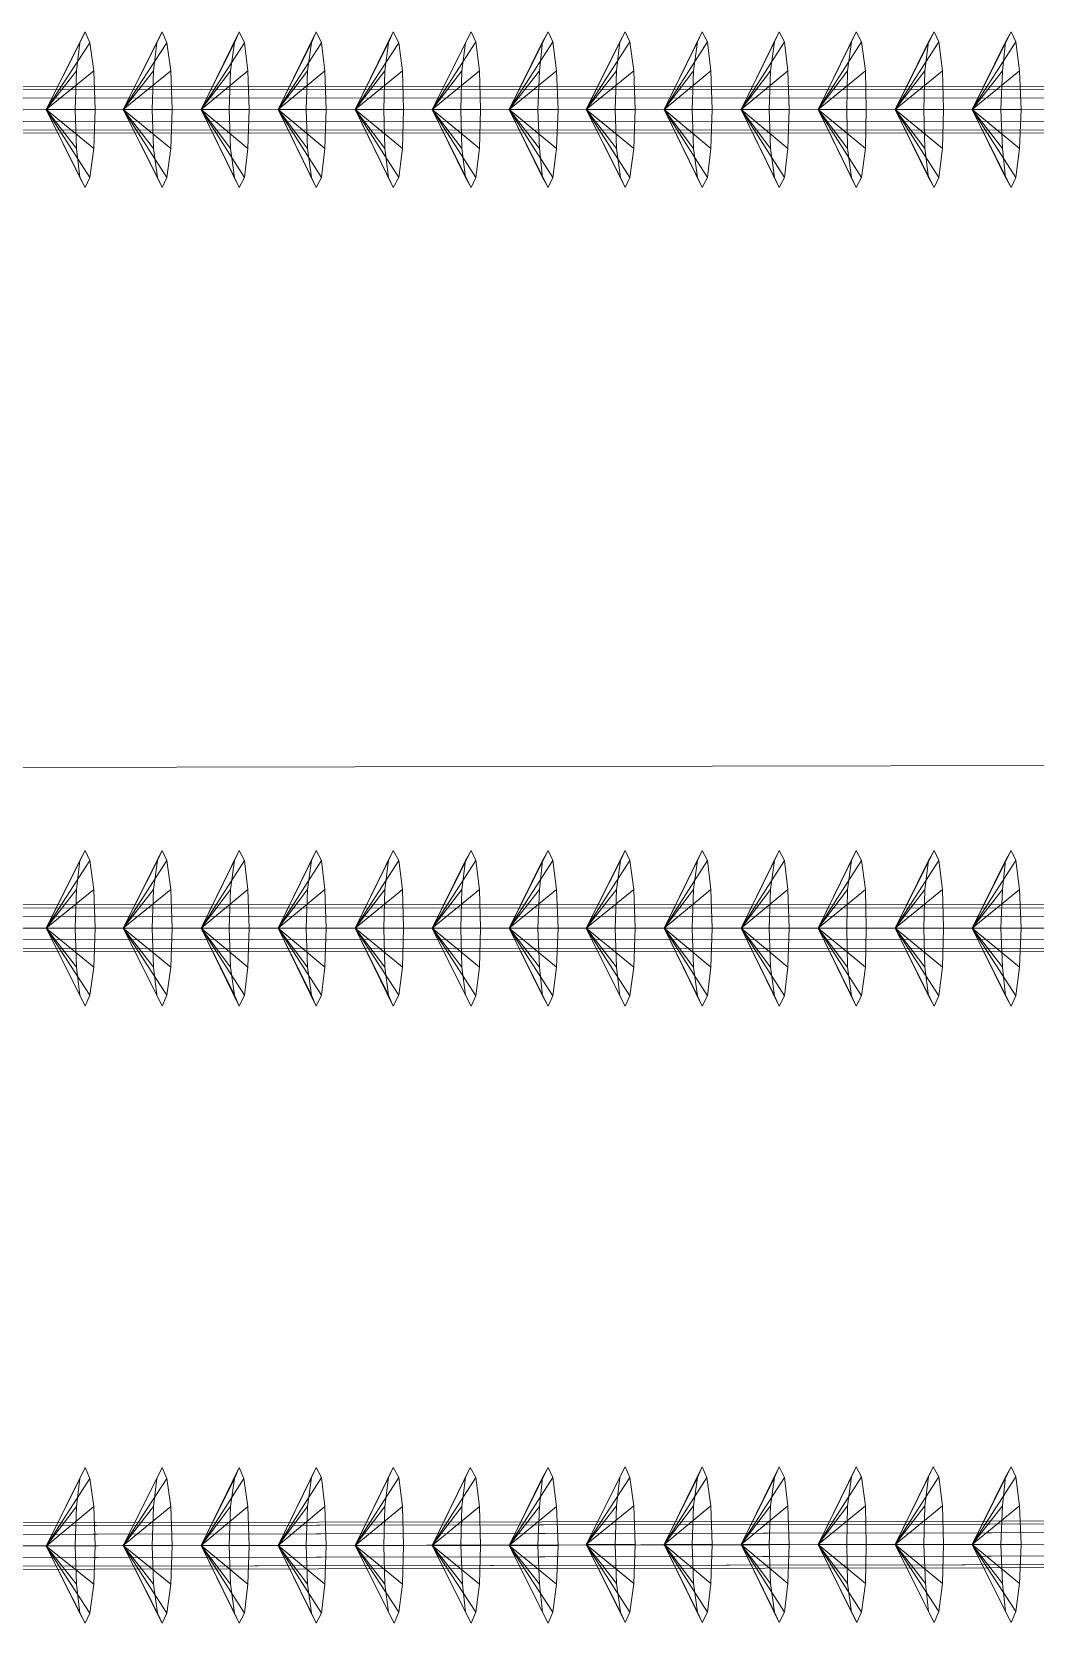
# Model space of a CAD drawing. Extents: x 4 to 464, y 11 to 29.
# Drawn here: x 13.651 to 14.94, y 26.806 to 28.851 of the extents above; entities that cross this region are included whole.
import ezdxf

# ---------------------------------------------------------------- set-up
doc = ezdxf.new("R2010")
doc.units = 0
doc.header["$MEASUREMENT"] = 0
doc.layers.add('Sections span lengths and Marker Balls Plan', color=7, linetype='CONTINUOUS', lineweight=0)

msp = doc.modelspace()

# ---------------------------------------------------------------- linework, layer by layer
at = {"layer": 'Sections span lengths and Marker Balls Plan', "color": 1}
for points in [[(10, 28.75, 48.5), (20, 28.752, 47.201), (30, 28.754, 45.962), (40, 28.756, 44.782), (50, 28.759, 43.661), (60, 28.761, 42.599), (70, 28.763, 41.596), (80, 28.765, 40.653), (90, 28.767, 39.769), (100, 28.769, 38.944), (110, 28.771, 38.178), (120, 28.773, 37.47), (130, 28.776, 36.822), (140, 28.778, 36.233), (150, 28.78, 35.703), (160, 28.782, 35.232), (170, 28.784, 34.82), (180, 28.786, 34.467), (190, 28.788, 34.172), (200, 28.79, 33.937), (210, 28.793, 33.76), (220, 28.795, 33.642), (230, 28.797, 33.583), (240, 28.799, 33.583)], [(10, 27.7, 39), (20, 27.698, 37.701), (30, 27.696, 36.462), (40, 27.694, 35.282), (50, 27.691, 34.161), (60, 27.689, 33.099), (70, 27.687, 32.096), (80, 27.685, 31.153), (90, 27.683, 30.269), (100, 27.681, 29.444), (110, 27.679, 28.678), (120, 27.677, 27.97), (130, 27.674, 27.322), (140, 27.672, 26.733), (150, 27.67, 26.203), (160, 27.668, 25.732), (170, 27.666, 25.32), (180, 27.664, 24.967), (190, 27.662, 24.672), (200, 27.66, 24.437), (210, 27.657, 24.26), (220, 27.655, 24.142), (230, 27.653, 24.083), (240, 27.651, 24.083)], [(10, 26.9, 58), (20, 26.915, 56.701), (30, 26.93, 55.462), (40, 26.945, 54.281), (50, 26.96, 53.161), (60, 26.975, 52.099), (70, 26.989, 51.096), (80, 27.004, 50.153), (90, 27.019, 49.269), (100, 27.034, 48.444), (110, 27.049, 47.678), (120, 27.064, 46.97), (130, 27.079, 46.322), (140, 27.094, 45.733), (150, 27.109, 45.203), (160, 27.124, 44.732), (170, 27.139, 44.32), (180, 27.154, 43.967), (190, 27.168, 43.672), (200, 27.183, 43.437), (210, 27.198, 43.26), (220, 27.213, 43.142), (230, 27.228, 43.083), (240, 27.243, 43.083)]]:
    msp.add_polyline3d(points, dxfattribs=at)
at = {"layer": 'Sections span lengths and Marker Balls Plan', "color": 5}
msp.add_polyline3d([(10, 27.9, 64.375), (20, 27.916, 63.515), (30, 27.931, 62.696), (40, 27.947, 61.918), (50, 27.962, 61.181), (60, 27.978, 60.485), (70, 27.993, 59.831), (80, 28.009, 59.217), (90, 28.024, 58.645), (100, 28.04, 58.113), (110, 28.056, 57.623), (120, 28.071, 57.174), (130, 28.087, 56.766), (140, 28.102, 56.398), (150, 28.118, 56.072), (160, 28.133, 55.787), (170, 28.149, 55.542), (180, 28.164, 55.339), (190, 28.18, 55.177), (200, 28.196, 55.056), (210, 28.211, 54.975), (220, 28.227, 54.936), (230, 28.242, 54.938), (240, 28.258, 54.981)], dxfattribs=at)
at = {"layer": 'Sections span lengths and Marker Balls Plan', "color": 1}
for points in [[(13.669, 28.751, 48.023), (13.725, 28.837, 48.067), (13.719, 28.851, 48.017)], [(13.669, 28.751, 48.023), (13.719, 28.851, 48.017), (13.712, 28.837, 47.967)], [(13.669, 28.751, 48.023), (13.73, 28.801, 48.103), (13.725, 28.837, 48.067)], [(13.669, 28.751, 48.023), (13.712, 28.837, 47.967), (13.708, 28.801, 47.931)], [(13.768, 28.751, 48.011), (13.824, 28.837, 48.054), (13.818, 28.851, 48.004)], [(13.768, 28.751, 48.011), (13.818, 28.851, 48.004), (13.811, 28.837, 47.955)], [(13.768, 28.751, 48.011), (13.829, 28.801, 48.09), (13.824, 28.837, 48.054)], [(13.768, 28.751, 48.011), (13.811, 28.837, 47.955), (13.807, 28.801, 47.918)], [(13.868, 28.751, 47.998), (13.924, 28.837, 48.041), (13.917, 28.851, 47.991)], [(13.868, 28.751, 47.998), (13.917, 28.851, 47.991), (13.911, 28.837, 47.942)], [(13.868, 28.751, 47.998), (13.928, 28.801, 48.077), (13.924, 28.837, 48.041)], [(13.868, 28.751, 47.998), (13.911, 28.837, 47.942), (13.906, 28.801, 47.905)], [(13.967, 28.751, 47.985), (14.023, 28.837, 48.028), (14.016, 28.851, 47.978)], [(13.967, 28.751, 47.985), (14.016, 28.851, 47.978), (14.01, 28.837, 47.929)], [(13.967, 28.751, 47.985), (14.027, 28.801, 48.064), (14.023, 28.837, 48.028)], [(13.967, 28.751, 47.985), (14.01, 28.837, 47.929), (14.005, 28.801, 47.892)], [(14.066, 28.751, 47.972), (14.122, 28.837, 48.015), (14.115, 28.851, 47.965)], [(14.066, 28.751, 47.972), (14.115, 28.851, 47.965), (14.109, 28.837, 47.916)], [(14.066, 28.751, 47.972), (14.127, 28.801, 48.051), (14.122, 28.837, 48.015)], [(14.066, 28.751, 47.972), (14.109, 28.837, 47.916), (14.104, 28.801, 47.88)], [(14.165, 28.751, 47.959), (14.221, 28.838, 48.002), (14.215, 28.851, 47.953)], [(14.165, 28.751, 47.959), (14.215, 28.851, 47.953), (14.208, 28.837, 47.903)], [(14.165, 28.751, 47.959), (14.226, 28.801, 48.038), (14.221, 28.838, 48.002)], [(14.165, 28.751, 47.959), (14.208, 28.837, 47.903), (14.203, 28.801, 47.867)], [(14.264, 28.751, 47.946), (14.32, 28.838, 47.989), (14.314, 28.851, 47.94)], [(14.264, 28.751, 47.946), (14.314, 28.851, 47.94), (14.307, 28.838, 47.89)], [(14.264, 28.751, 47.946), (14.325, 28.801, 48.026), (14.32, 28.838, 47.989)], [(14.264, 28.751, 47.946), (14.307, 28.838, 47.89), (14.303, 28.801, 47.854)], [(14.363, 28.751, 47.933), (14.419, 28.838, 47.976), (14.413, 28.851, 47.927)], [(14.363, 28.751, 47.933), (14.413, 28.851, 47.927), (14.406, 28.838, 47.877)], [(14.363, 28.751, 47.933), (14.424, 28.801, 48.013), (14.419, 28.838, 47.976)], [(14.363, 28.751, 47.933), (14.406, 28.838, 47.877), (14.402, 28.801, 47.841)], [(14.463, 28.751, 47.92), (14.519, 28.838, 47.964), (14.512, 28.851, 47.914)], [(14.463, 28.751, 47.92), (14.512, 28.851, 47.914), (14.506, 28.838, 47.864)], [(14.463, 28.751, 47.92), (14.523, 28.801, 48), (14.519, 28.838, 47.964)], [(14.463, 28.751, 47.92), (14.506, 28.838, 47.864), (14.501, 28.801, 47.828)], [(14.562, 28.751, 47.908), (14.618, 28.838, 47.951), (14.611, 28.851, 47.901)], [(14.562, 28.751, 47.908), (14.611, 28.851, 47.901), (14.605, 28.838, 47.851)], [(14.562, 28.751, 47.908), (14.622, 28.801, 47.987), (14.618, 28.838, 47.951)], [(14.562, 28.751, 47.908), (14.605, 28.838, 47.851), (14.6, 28.801, 47.815)], [(14.661, 28.751, 47.895), (14.717, 28.838, 47.938), (14.71, 28.851, 47.888)], [(14.661, 28.751, 47.895), (14.71, 28.851, 47.888), (14.704, 28.838, 47.839)], [(14.661, 28.751, 47.895), (14.722, 28.801, 47.974), (14.717, 28.838, 47.938)], [(14.661, 28.751, 47.895), (14.704, 28.838, 47.839), (14.699, 28.801, 47.802)], [(14.76, 28.751, 47.882), (14.816, 28.838, 47.925), (14.81, 28.851, 47.875)], [(14.76, 28.751, 47.882), (14.81, 28.851, 47.875), (14.803, 28.838, 47.826)], [(14.76, 28.751, 47.882), (14.821, 28.801, 47.961), (14.816, 28.838, 47.925)], [(14.76, 28.751, 47.882), (14.803, 28.838, 47.826), (14.798, 28.801, 47.789)], [(14.859, 28.751, 47.869), (14.915, 28.838, 47.912), (14.909, 28.851, 47.862)], [(14.859, 28.751, 47.869), (14.909, 28.851, 47.862), (14.902, 28.838, 47.813)], [(14.859, 28.751, 47.869), (14.92, 28.801, 47.948), (14.915, 28.838, 47.912)], [(14.859, 28.751, 47.869), (14.902, 28.838, 47.813), (14.898, 28.801, 47.777)], [(13.669, 28.751, 48.023), (13.732, 28.751, 48.116), (13.73, 28.801, 48.103)], [(13.669, 28.751, 48.023), (13.708, 28.801, 47.931), (13.706, 28.751, 47.918)], [(13.768, 28.751, 48.011), (13.831, 28.751, 48.103), (13.829, 28.801, 48.09)], [(13.768, 28.751, 48.011), (13.807, 28.801, 47.918), (13.805, 28.751, 47.905)], [(13.868, 28.751, 47.998), (13.93, 28.751, 48.09), (13.928, 28.801, 48.077)], [(13.868, 28.751, 47.998), (13.906, 28.801, 47.905), (13.904, 28.751, 47.892)], [(13.967, 28.751, 47.985), (14.029, 28.751, 48.078), (14.027, 28.801, 48.064)], [(13.967, 28.751, 47.985), (14.005, 28.801, 47.892), (14.003, 28.751, 47.879)], [(14.066, 28.751, 47.972), (14.128, 28.751, 48.065), (14.127, 28.801, 48.051)], [(14.066, 28.751, 47.972), (14.104, 28.801, 47.88), (14.103, 28.751, 47.866)], [(14.165, 28.751, 47.959), (14.227, 28.751, 48.052), (14.226, 28.801, 48.038)], [(14.165, 28.751, 47.959), (14.203, 28.801, 47.867), (14.202, 28.751, 47.853)], [(14.264, 28.751, 47.946), (14.327, 28.751, 48.039), (14.325, 28.801, 48.026)], [(14.264, 28.751, 47.946), (14.303, 28.801, 47.854), (14.301, 28.751, 47.841)], [(14.363, 28.751, 47.933), (14.426, 28.751, 48.026), (14.424, 28.801, 48.013)], [(14.363, 28.751, 47.933), (14.402, 28.801, 47.841), (14.4, 28.751, 47.828)], [(14.463, 28.751, 47.92), (14.525, 28.751, 48.013), (14.523, 28.801, 48)], [(14.463, 28.751, 47.92), (14.501, 28.801, 47.828), (14.499, 28.751, 47.815)], [(14.562, 28.751, 47.908), (14.624, 28.751, 48), (14.622, 28.801, 47.987)], [(14.562, 28.751, 47.908), (14.6, 28.801, 47.815), (14.598, 28.751, 47.802)], [(14.661, 28.751, 47.895), (14.723, 28.751, 47.987), (14.722, 28.801, 47.974)], [(14.661, 28.751, 47.895), (14.699, 28.801, 47.802), (14.698, 28.751, 47.789)], [(14.76, 28.751, 47.882), (14.822, 28.751, 47.974), (14.821, 28.801, 47.961)], [(14.76, 28.751, 47.882), (14.798, 28.801, 47.789), (14.797, 28.751, 47.776)], [(14.859, 28.751, 47.869), (14.922, 28.751, 47.962), (14.92, 28.801, 47.948)], [(14.859, 28.751, 47.869), (14.898, 28.801, 47.777), (14.896, 28.751, 47.763)], [(9.998, 28.776, 48.485), (15.452, 28.777, 47.777), (15.451, 28.766, 47.766), (9.997, 28.765, 48.474)], [(10, 28.78, 48.5), (15.454, 28.781, 47.792), (15.452, 28.777, 47.777), (9.998, 28.776, 48.485)], [(10.002, 28.776, 48.515), (15.456, 28.777, 47.806), (15.454, 28.781, 47.792), (10, 28.78, 48.5)], [(10.003, 28.765, 48.526), (15.458, 28.766, 47.817), (15.456, 28.777, 47.806), (10.002, 28.776, 48.515)], [(9.997, 28.765, 48.474), (15.451, 28.766, 47.766), (15.45, 28.751, 47.762), (9.996, 28.75, 48.47)], [(10.004, 28.75, 48.53), (15.458, 28.751, 47.821), (15.458, 28.766, 47.817), (10.003, 28.765, 48.526)], [(9.996, 28.75, 48.47), (15.45, 28.751, 47.762), (15.451, 28.736, 47.766), (9.997, 28.735, 48.474)], [(9.997, 28.735, 48.474), (15.451, 28.736, 47.766), (15.452, 28.725, 47.777), (9.998, 28.724, 48.485)], [(10.002, 28.724, 48.515), (15.456, 28.725, 47.806), (15.458, 28.736, 47.817), (10.003, 28.735, 48.526)], [(10.003, 28.735, 48.526), (15.458, 28.736, 47.817), (15.458, 28.751, 47.821), (10.004, 28.75, 48.53)], [(13.669, 28.751, 48.023), (13.719, 28.651, 48.017), (13.725, 28.664, 48.067)], [(13.669, 28.751, 48.023), (13.725, 28.664, 48.067), (13.73, 28.701, 48.103)], [(13.669, 28.751, 48.023), (13.73, 28.701, 48.103), (13.732, 28.751, 48.116)], [(13.669, 28.751, 48.023), (13.706, 28.751, 47.918), (13.708, 28.701, 47.931)], [(13.669, 28.751, 48.023), (13.708, 28.701, 47.931), (13.712, 28.664, 47.967)], [(13.669, 28.751, 48.023), (13.712, 28.664, 47.967), (13.719, 28.651, 48.017)], [(13.768, 28.751, 48.011), (13.818, 28.651, 48.004), (13.824, 28.664, 48.054)], [(13.768, 28.751, 48.011), (13.824, 28.664, 48.054), (13.829, 28.701, 48.09)], [(13.768, 28.751, 48.011), (13.829, 28.701, 48.09), (13.831, 28.751, 48.103)], [(13.768, 28.751, 48.011), (13.805, 28.751, 47.905), (13.807, 28.701, 47.918)], [(13.768, 28.751, 48.011), (13.807, 28.701, 47.918), (13.812, 28.664, 47.955)], [(13.768, 28.751, 48.011), (13.812, 28.664, 47.955), (13.818, 28.651, 48.004)], [(13.868, 28.751, 47.998), (13.917, 28.651, 47.991), (13.924, 28.664, 48.041)], [(13.868, 28.751, 47.998), (13.924, 28.664, 48.041), (13.928, 28.701, 48.077)], [(13.868, 28.751, 47.998), (13.928, 28.701, 48.077), (13.93, 28.751, 48.09)], [(13.868, 28.751, 47.998), (13.904, 28.751, 47.892), (13.906, 28.701, 47.905)], [(13.868, 28.751, 47.998), (13.906, 28.701, 47.905), (13.911, 28.664, 47.942)], [(13.868, 28.751, 47.998), (13.911, 28.664, 47.942), (13.917, 28.651, 47.991)], [(13.967, 28.751, 47.985), (14.016, 28.651, 47.978), (14.023, 28.664, 48.028)], [(13.967, 28.751, 47.985), (14.023, 28.664, 48.028), (14.027, 28.701, 48.064)], [(13.967, 28.751, 47.985), (14.027, 28.701, 48.064), (14.029, 28.751, 48.078)], [(13.967, 28.751, 47.985), (14.003, 28.751, 47.879), (14.005, 28.701, 47.892)], [(13.967, 28.751, 47.985), (14.005, 28.701, 47.892), (14.01, 28.664, 47.929)], [(13.967, 28.751, 47.985), (14.01, 28.664, 47.929), (14.016, 28.651, 47.978)], [(14.066, 28.751, 47.972), (14.115, 28.651, 47.965), (14.122, 28.664, 48.015)], [(14.066, 28.751, 47.972), (14.122, 28.664, 48.015), (14.127, 28.701, 48.051)], [(14.066, 28.751, 47.972), (14.127, 28.701, 48.051), (14.128, 28.751, 48.065)], [(14.066, 28.751, 47.972), (14.103, 28.751, 47.866), (14.104, 28.701, 47.88)], [(14.066, 28.751, 47.972), (14.104, 28.701, 47.88), (14.109, 28.664, 47.916)], [(14.066, 28.751, 47.972), (14.109, 28.664, 47.916), (14.115, 28.651, 47.965)], [(14.165, 28.751, 47.959), (14.215, 28.651, 47.953), (14.221, 28.664, 48.002)], [(14.165, 28.751, 47.959), (14.221, 28.664, 48.002), (14.226, 28.701, 48.038)], [(14.165, 28.751, 47.959), (14.226, 28.701, 48.038), (14.227, 28.751, 48.052)], [(14.165, 28.751, 47.959), (14.202, 28.751, 47.853), (14.203, 28.701, 47.867)], [(14.165, 28.751, 47.959), (14.203, 28.701, 47.867), (14.208, 28.664, 47.903)], [(14.165, 28.751, 47.959), (14.208, 28.664, 47.903), (14.215, 28.651, 47.953)], [(14.264, 28.751, 47.946), (14.314, 28.651, 47.94), (14.32, 28.664, 47.989)], [(14.264, 28.751, 47.946), (14.32, 28.664, 47.989), (14.325, 28.701, 48.026)], [(14.264, 28.751, 47.946), (14.325, 28.701, 48.026), (14.327, 28.751, 48.039)], [(14.264, 28.751, 47.946), (14.301, 28.751, 47.841), (14.303, 28.701, 47.854)], [(14.264, 28.751, 47.946), (14.303, 28.701, 47.854), (14.307, 28.664, 47.89)], [(14.264, 28.751, 47.946), (14.307, 28.664, 47.89), (14.314, 28.651, 47.94)], [(14.363, 28.751, 47.933), (14.413, 28.651, 47.927), (14.419, 28.664, 47.976)], [(14.363, 28.751, 47.933), (14.419, 28.664, 47.976), (14.424, 28.701, 48.013)], [(14.363, 28.751, 47.933), (14.424, 28.701, 48.013), (14.426, 28.751, 48.026)], [(14.363, 28.751, 47.933), (14.4, 28.751, 47.828), (14.402, 28.701, 47.841)], [(14.363, 28.751, 47.933), (14.402, 28.701, 47.841), (14.407, 28.664, 47.877)], [(14.363, 28.751, 47.933), (14.407, 28.664, 47.877), (14.413, 28.651, 47.927)], [(14.463, 28.751, 47.92), (14.512, 28.651, 47.914), (14.519, 28.664, 47.964)], [(14.463, 28.751, 47.92), (14.519, 28.664, 47.964), (14.523, 28.701, 48)], [(14.463, 28.751, 47.92), (14.523, 28.701, 48), (14.525, 28.751, 48.013)], [(14.463, 28.751, 47.92), (14.499, 28.751, 47.815), (14.501, 28.701, 47.828)], [(14.463, 28.751, 47.92), (14.501, 28.701, 47.828), (14.506, 28.664, 47.864)], [(14.463, 28.751, 47.92), (14.506, 28.664, 47.864), (14.512, 28.651, 47.914)], [(14.562, 28.751, 47.908), (14.611, 28.651, 47.901), (14.618, 28.664, 47.951)], [(14.562, 28.751, 47.908), (14.618, 28.664, 47.951), (14.622, 28.701, 47.987)], [(14.562, 28.751, 47.908), (14.622, 28.701, 47.987), (14.624, 28.751, 48)], [(14.562, 28.751, 47.908), (14.598, 28.751, 47.802), (14.6, 28.701, 47.815)], [(14.562, 28.751, 47.908), (14.6, 28.701, 47.815), (14.605, 28.664, 47.851)], [(14.562, 28.751, 47.908), (14.605, 28.664, 47.851), (14.611, 28.651, 47.901)], [(14.661, 28.751, 47.895), (14.71, 28.651, 47.888), (14.717, 28.664, 47.938)], [(14.661, 28.751, 47.895), (14.717, 28.664, 47.938), (14.722, 28.701, 47.974)], [(14.661, 28.751, 47.895), (14.722, 28.701, 47.974), (14.723, 28.751, 47.987)], [(14.661, 28.751, 47.895), (14.698, 28.751, 47.789), (14.699, 28.701, 47.802)], [(14.661, 28.751, 47.895), (14.699, 28.701, 47.802), (14.704, 28.664, 47.839)], [(14.661, 28.751, 47.895), (14.704, 28.664, 47.839), (14.71, 28.651, 47.888)], [(14.76, 28.751, 47.882), (14.81, 28.651, 47.875), (14.816, 28.664, 47.925)], [(14.76, 28.751, 47.882), (14.816, 28.664, 47.925), (14.821, 28.701, 47.961)], [(14.76, 28.751, 47.882), (14.821, 28.701, 47.961), (14.822, 28.751, 47.974)], [(14.76, 28.751, 47.882), (14.797, 28.751, 47.776), (14.798, 28.701, 47.789)], [(14.76, 28.751, 47.882), (14.798, 28.701, 47.789), (14.803, 28.664, 47.826)], [(14.76, 28.751, 47.882), (14.803, 28.664, 47.826), (14.81, 28.651, 47.875)], [(14.859, 28.751, 47.869), (14.909, 28.651, 47.862), (14.915, 28.664, 47.912)], [(14.859, 28.751, 47.869), (14.915, 28.664, 47.912), (14.92, 28.701, 47.948)], [(14.859, 28.751, 47.869), (14.92, 28.701, 47.948), (14.922, 28.751, 47.962)], [(14.859, 28.751, 47.869), (14.896, 28.751, 47.763), (14.898, 28.701, 47.777)], [(14.859, 28.751, 47.869), (14.898, 28.701, 47.777), (14.902, 28.664, 47.813)], [(14.859, 28.751, 47.869), (14.902, 28.664, 47.813), (14.909, 28.651, 47.862)], [(9.998, 28.724, 48.485), (15.452, 28.725, 47.777), (15.454, 28.721, 47.792), (10, 28.72, 48.5)], [(10, 28.72, 48.5), (15.454, 28.721, 47.792), (15.456, 28.725, 47.806), (10.002, 28.724, 48.515)], [(13.669, 27.699, 38.523), (13.725, 27.786, 38.567), (13.719, 27.799, 38.517)], [(13.669, 27.699, 38.523), (13.719, 27.799, 38.517), (13.712, 27.786, 38.467)], [(13.768, 27.699, 38.511), (13.824, 27.786, 38.554), (13.818, 27.799, 38.504)], [(13.768, 27.699, 38.511), (13.818, 27.799, 38.504), (13.812, 27.786, 38.455)], [(13.868, 27.699, 38.498), (13.924, 27.786, 38.541), (13.917, 27.799, 38.491)], [(13.868, 27.699, 38.498), (13.917, 27.799, 38.491), (13.911, 27.786, 38.442)], [(13.967, 27.699, 38.485), (14.023, 27.786, 38.528), (14.016, 27.799, 38.478)], [(13.967, 27.699, 38.485), (14.016, 27.799, 38.478), (14.01, 27.786, 38.429)], [(14.066, 27.699, 38.472), (14.122, 27.786, 38.515), (14.115, 27.799, 38.465)], [(14.066, 27.699, 38.472), (14.115, 27.799, 38.465), (14.109, 27.786, 38.416)], [(14.165, 27.699, 38.459), (14.221, 27.786, 38.502), (14.215, 27.799, 38.453)], [(14.165, 27.699, 38.459), (14.215, 27.799, 38.453), (14.208, 27.786, 38.403)], [(14.264, 27.699, 38.446), (14.32, 27.786, 38.489), (14.314, 27.799, 38.44)], [(14.264, 27.699, 38.446), (14.314, 27.799, 38.44), (14.307, 27.786, 38.39)], [(14.363, 27.699, 38.433), (14.419, 27.786, 38.476), (14.413, 27.799, 38.427)], [(14.363, 27.699, 38.433), (14.413, 27.799, 38.427), (14.407, 27.786, 38.377)], [(14.463, 27.699, 38.42), (14.519, 27.786, 38.464), (14.512, 27.799, 38.414)], [(14.463, 27.699, 38.42), (14.512, 27.799, 38.414), (14.506, 27.786, 38.364)], [(14.562, 27.699, 38.408), (14.618, 27.786, 38.451), (14.611, 27.799, 38.401)], [(14.562, 27.699, 38.408), (14.611, 27.799, 38.401), (14.605, 27.786, 38.351)], [(14.661, 27.699, 38.395), (14.717, 27.786, 38.438), (14.71, 27.799, 38.388)], [(14.661, 27.699, 38.395), (14.71, 27.799, 38.388), (14.704, 27.786, 38.339)], [(14.76, 27.699, 38.382), (14.816, 27.786, 38.425), (14.81, 27.799, 38.375)], [(14.76, 27.699, 38.382), (14.81, 27.799, 38.375), (14.803, 27.786, 38.326)], [(14.859, 27.699, 38.369), (14.915, 27.786, 38.412), (14.909, 27.799, 38.362)], [(14.859, 27.699, 38.369), (14.909, 27.799, 38.362), (14.902, 27.786, 38.313)], [(13.669, 27.699, 38.523), (13.73, 27.749, 38.603), (13.725, 27.786, 38.567)], [(13.669, 27.699, 38.523), (13.712, 27.786, 38.467), (13.708, 27.749, 38.431)], [(13.768, 27.699, 38.511), (13.829, 27.749, 38.59), (13.824, 27.786, 38.554)], [(13.768, 27.699, 38.511), (13.812, 27.786, 38.455), (13.807, 27.749, 38.418)], [(13.868, 27.699, 38.498), (13.928, 27.749, 38.577), (13.924, 27.786, 38.541)], [(13.868, 27.699, 38.498), (13.911, 27.786, 38.442), (13.906, 27.749, 38.405)], [(13.967, 27.699, 38.485), (14.027, 27.749, 38.564), (14.023, 27.786, 38.528)], [(13.967, 27.699, 38.485), (14.01, 27.786, 38.429), (14.005, 27.749, 38.392)], [(14.066, 27.699, 38.472), (14.127, 27.749, 38.551), (14.122, 27.786, 38.515)], [(14.066, 27.699, 38.472), (14.109, 27.786, 38.416), (14.104, 27.749, 38.38)], [(14.165, 27.699, 38.459), (14.226, 27.749, 38.538), (14.221, 27.786, 38.502)], [(14.165, 27.699, 38.459), (14.208, 27.786, 38.403), (14.203, 27.749, 38.367)], [(14.264, 27.699, 38.446), (14.325, 27.749, 38.526), (14.32, 27.786, 38.489)], [(14.264, 27.699, 38.446), (14.307, 27.786, 38.39), (14.303, 27.749, 38.354)], [(14.363, 27.699, 38.433), (14.424, 27.749, 38.513), (14.419, 27.786, 38.476)], [(14.363, 27.699, 38.433), (14.407, 27.786, 38.377), (14.402, 27.749, 38.341)], [(14.463, 27.699, 38.42), (14.523, 27.749, 38.5), (14.519, 27.786, 38.464)], [(14.463, 27.699, 38.42), (14.506, 27.786, 38.364), (14.501, 27.749, 38.328)], [(14.562, 27.699, 38.408), (14.622, 27.749, 38.487), (14.618, 27.786, 38.451)], [(14.562, 27.699, 38.408), (14.605, 27.786, 38.351), (14.6, 27.749, 38.315)], [(14.661, 27.699, 38.395), (14.722, 27.749, 38.474), (14.717, 27.786, 38.438)], [(14.661, 27.699, 38.395), (14.704, 27.786, 38.339), (14.699, 27.749, 38.302)], [(14.76, 27.699, 38.382), (14.821, 27.749, 38.461), (14.816, 27.786, 38.425)], [(14.76, 27.699, 38.382), (14.803, 27.786, 38.326), (14.798, 27.749, 38.289)], [(14.859, 27.699, 38.369), (14.92, 27.749, 38.448), (14.915, 27.786, 38.412)], [(14.859, 27.699, 38.369), (14.902, 27.786, 38.313), (14.898, 27.749, 38.277)], [(13.669, 27.699, 38.523), (13.732, 27.699, 38.616), (13.73, 27.749, 38.603)], [(13.669, 27.699, 38.523), (13.708, 27.749, 38.431), (13.706, 27.699, 38.418)], [(13.768, 27.699, 38.511), (13.831, 27.699, 38.603), (13.829, 27.749, 38.59)], [(13.768, 27.699, 38.511), (13.807, 27.749, 38.418), (13.805, 27.699, 38.405)], [(13.868, 27.699, 38.498), (13.93, 27.699, 38.59), (13.928, 27.749, 38.577)], [(13.868, 27.699, 38.498), (13.906, 27.749, 38.405), (13.904, 27.699, 38.392)], [(13.967, 27.699, 38.485), (14.029, 27.699, 38.578), (14.027, 27.749, 38.564)], [(13.967, 27.699, 38.485), (14.005, 27.749, 38.392), (14.003, 27.699, 38.379)], [(14.066, 27.699, 38.472), (14.128, 27.699, 38.565), (14.127, 27.749, 38.551)], [(14.066, 27.699, 38.472), (14.104, 27.749, 38.38), (14.103, 27.699, 38.366)], [(14.165, 27.699, 38.459), (14.227, 27.699, 38.552), (14.226, 27.749, 38.538)], [(14.165, 27.699, 38.459), (14.203, 27.749, 38.367), (14.202, 27.699, 38.353)], [(14.264, 27.699, 38.446), (14.327, 27.699, 38.539), (14.325, 27.749, 38.526)], [(14.264, 27.699, 38.446), (14.303, 27.749, 38.354), (14.301, 27.699, 38.341)], [(14.363, 27.699, 38.433), (14.426, 27.699, 38.526), (14.424, 27.749, 38.513)], [(14.363, 27.699, 38.433), (14.402, 27.749, 38.341), (14.4, 27.699, 38.328)], [(14.463, 27.699, 38.42), (14.525, 27.699, 38.513), (14.523, 27.749, 38.5)], [(14.463, 27.699, 38.42), (14.501, 27.749, 38.328), (14.499, 27.699, 38.315)], [(14.562, 27.699, 38.408), (14.624, 27.699, 38.5), (14.622, 27.749, 38.487)], [(14.562, 27.699, 38.408), (14.6, 27.749, 38.315), (14.598, 27.699, 38.302)], [(14.661, 27.699, 38.395), (14.723, 27.699, 38.487), (14.722, 27.749, 38.474)], [(14.661, 27.699, 38.395), (14.699, 27.749, 38.302), (14.698, 27.699, 38.289)], [(14.76, 27.699, 38.382), (14.822, 27.699, 38.474), (14.821, 27.749, 38.461)], [(14.76, 27.699, 38.382), (14.798, 27.749, 38.289), (14.797, 27.699, 38.276)], [(14.859, 27.699, 38.369), (14.922, 27.699, 38.462), (14.92, 27.749, 38.448)], [(14.859, 27.699, 38.369), (14.898, 27.749, 38.277), (14.896, 27.699, 38.263)], [(9.997, 27.715, 38.974), (15.451, 27.714, 38.266), (15.45, 27.699, 38.262), (9.996, 27.7, 38.97)], [(9.998, 27.726, 38.985), (15.452, 27.725, 38.277), (15.451, 27.714, 38.266), (9.997, 27.715, 38.974)], [(10, 27.73, 39), (15.454, 27.729, 38.292), (15.452, 27.725, 38.277), (9.998, 27.726, 38.985)], [(10.002, 27.726, 39.015), (15.456, 27.725, 38.306), (15.454, 27.729, 38.292), (10, 27.73, 39)], [(10.003, 27.715, 39.026), (15.458, 27.714, 38.317), (15.456, 27.725, 38.306), (10.002, 27.726, 39.015)], [(10.004, 27.7, 39.03), (15.458, 27.699, 38.321), (15.458, 27.714, 38.317), (10.003, 27.715, 39.026)], [(9.996, 27.7, 38.97), (15.45, 27.699, 38.262), (15.451, 27.684, 38.266), (9.997, 27.685, 38.974)], [(10.003, 27.685, 39.026), (15.458, 27.684, 38.317), (15.458, 27.699, 38.321), (10.004, 27.7, 39.03)], [(13.669, 27.699, 38.523), (13.719, 27.599, 38.517), (13.725, 27.613, 38.567)], [(13.669, 27.699, 38.523), (13.725, 27.613, 38.567), (13.73, 27.649, 38.603)], [(13.669, 27.699, 38.523), (13.73, 27.649, 38.603), (13.732, 27.699, 38.616)], [(13.669, 27.699, 38.523), (13.706, 27.699, 38.418), (13.708, 27.649, 38.431)], [(13.669, 27.699, 38.523), (13.708, 27.649, 38.431), (13.712, 27.613, 38.467)], [(13.669, 27.699, 38.523), (13.712, 27.613, 38.467), (13.719, 27.599, 38.517)], [(13.768, 27.699, 38.511), (13.818, 27.599, 38.504), (13.824, 27.613, 38.554)], [(13.768, 27.699, 38.511), (13.824, 27.613, 38.554), (13.829, 27.649, 38.59)], [(13.768, 27.699, 38.511), (13.829, 27.649, 38.59), (13.831, 27.699, 38.603)], [(13.768, 27.699, 38.511), (13.805, 27.699, 38.405), (13.807, 27.649, 38.418)], [(13.768, 27.699, 38.511), (13.807, 27.649, 38.418), (13.811, 27.613, 38.455)], [(13.768, 27.699, 38.511), (13.811, 27.613, 38.455), (13.818, 27.599, 38.504)], [(13.868, 27.699, 38.498), (13.917, 27.599, 38.491), (13.924, 27.613, 38.541)], [(13.868, 27.699, 38.498), (13.924, 27.613, 38.541), (13.928, 27.649, 38.577)], [(13.868, 27.699, 38.498), (13.928, 27.649, 38.577), (13.93, 27.699, 38.59)], [(13.868, 27.699, 38.498), (13.904, 27.699, 38.392), (13.906, 27.649, 38.405)], [(13.868, 27.699, 38.498), (13.906, 27.649, 38.405), (13.911, 27.613, 38.442)], [(13.868, 27.699, 38.498), (13.911, 27.613, 38.442), (13.917, 27.599, 38.491)], [(13.967, 27.699, 38.485), (14.016, 27.599, 38.478), (14.023, 27.613, 38.528)], [(13.967, 27.699, 38.485), (14.023, 27.613, 38.528), (14.027, 27.649, 38.564)], [(13.967, 27.699, 38.485), (14.027, 27.649, 38.564), (14.029, 27.699, 38.578)], [(13.967, 27.699, 38.485), (14.003, 27.699, 38.379), (14.005, 27.649, 38.392)], [(13.967, 27.699, 38.485), (14.005, 27.649, 38.392), (14.01, 27.613, 38.429)], [(13.967, 27.699, 38.485), (14.01, 27.613, 38.429), (14.016, 27.599, 38.478)], [(14.066, 27.699, 38.472), (14.115, 27.599, 38.465), (14.122, 27.613, 38.515)], [(14.066, 27.699, 38.472), (14.122, 27.613, 38.515), (14.127, 27.649, 38.551)], [(14.066, 27.699, 38.472), (14.127, 27.649, 38.551), (14.128, 27.699, 38.565)], [(14.066, 27.699, 38.472), (14.103, 27.699, 38.366), (14.104, 27.649, 38.38)], [(14.066, 27.699, 38.472), (14.104, 27.649, 38.38), (14.109, 27.613, 38.416)], [(14.066, 27.699, 38.472), (14.109, 27.613, 38.416), (14.115, 27.599, 38.465)], [(14.165, 27.699, 38.459), (14.215, 27.599, 38.453), (14.221, 27.612, 38.502)], [(14.165, 27.699, 38.459), (14.221, 27.612, 38.502), (14.226, 27.649, 38.538)], [(14.165, 27.699, 38.459), (14.226, 27.649, 38.538), (14.227, 27.699, 38.552)], [(14.165, 27.699, 38.459), (14.202, 27.699, 38.353), (14.203, 27.649, 38.367)], [(14.165, 27.699, 38.459), (14.203, 27.649, 38.367), (14.208, 27.613, 38.403)], [(14.165, 27.699, 38.459), (14.208, 27.613, 38.403), (14.215, 27.599, 38.453)], [(14.264, 27.699, 38.446), (14.314, 27.599, 38.44), (14.32, 27.612, 38.489)], [(14.264, 27.699, 38.446), (14.32, 27.612, 38.489), (14.325, 27.649, 38.526)], [(14.264, 27.699, 38.446), (14.325, 27.649, 38.526), (14.327, 27.699, 38.539)], [(14.264, 27.699, 38.446), (14.301, 27.699, 38.341), (14.303, 27.649, 38.354)], [(14.264, 27.699, 38.446), (14.303, 27.649, 38.354), (14.307, 27.612, 38.39)], [(14.264, 27.699, 38.446), (14.307, 27.612, 38.39), (14.314, 27.599, 38.44)], [(14.363, 27.699, 38.433), (14.413, 27.599, 38.427), (14.419, 27.612, 38.476)], [(14.363, 27.699, 38.433), (14.419, 27.612, 38.476), (14.424, 27.649, 38.513)], [(14.363, 27.699, 38.433), (14.424, 27.649, 38.513), (14.426, 27.699, 38.526)], [(14.363, 27.699, 38.433), (14.4, 27.699, 38.328), (14.402, 27.649, 38.341)], [(14.363, 27.699, 38.433), (14.402, 27.649, 38.341), (14.406, 27.612, 38.377)], [(14.363, 27.699, 38.433), (14.406, 27.612, 38.377), (14.413, 27.599, 38.427)], [(14.463, 27.699, 38.42), (14.512, 27.599, 38.414), (14.519, 27.612, 38.464)], [(14.463, 27.699, 38.42), (14.519, 27.612, 38.464), (14.523, 27.649, 38.5)], [(14.463, 27.699, 38.42), (14.523, 27.649, 38.5), (14.525, 27.699, 38.513)], [(14.463, 27.699, 38.42), (14.499, 27.699, 38.315), (14.501, 27.649, 38.328)], [(14.463, 27.699, 38.42), (14.501, 27.649, 38.328), (14.506, 27.612, 38.364)], [(14.463, 27.699, 38.42), (14.506, 27.612, 38.364), (14.512, 27.599, 38.414)], [(14.562, 27.699, 38.408), (14.611, 27.599, 38.401), (14.618, 27.612, 38.451)], [(14.562, 27.699, 38.408), (14.618, 27.612, 38.451), (14.622, 27.649, 38.487)], [(14.562, 27.699, 38.408), (14.622, 27.649, 38.487), (14.624, 27.699, 38.5)], [(14.562, 27.699, 38.408), (14.598, 27.699, 38.302), (14.6, 27.649, 38.315)], [(14.562, 27.699, 38.408), (14.6, 27.649, 38.315), (14.605, 27.612, 38.351)], [(14.562, 27.699, 38.408), (14.605, 27.612, 38.351), (14.611, 27.599, 38.401)], [(14.661, 27.699, 38.395), (14.71, 27.599, 38.388), (14.717, 27.612, 38.438)], [(14.661, 27.699, 38.395), (14.717, 27.612, 38.438), (14.722, 27.649, 38.474)], [(14.661, 27.699, 38.395), (14.722, 27.649, 38.474), (14.723, 27.699, 38.487)], [(14.661, 27.699, 38.395), (14.698, 27.699, 38.289), (14.699, 27.649, 38.302)], [(14.661, 27.699, 38.395), (14.699, 27.649, 38.302), (14.704, 27.612, 38.339)], [(14.661, 27.699, 38.395), (14.704, 27.612, 38.339), (14.71, 27.599, 38.388)], [(14.76, 27.699, 38.382), (14.81, 27.599, 38.375), (14.816, 27.612, 38.425)], [(14.76, 27.699, 38.382), (14.816, 27.612, 38.425), (14.821, 27.649, 38.461)], [(14.76, 27.699, 38.382), (14.821, 27.649, 38.461), (14.822, 27.699, 38.474)], [(14.76, 27.699, 38.382), (14.797, 27.699, 38.276), (14.798, 27.649, 38.289)], [(14.76, 27.699, 38.382), (14.798, 27.649, 38.289), (14.803, 27.612, 38.326)], [(14.76, 27.699, 38.382), (14.803, 27.612, 38.326), (14.81, 27.599, 38.375)], [(14.859, 27.699, 38.369), (14.909, 27.599, 38.362), (14.915, 27.612, 38.412)], [(14.859, 27.699, 38.369), (14.915, 27.612, 38.412), (14.92, 27.649, 38.448)], [(14.859, 27.699, 38.369), (14.92, 27.649, 38.448), (14.922, 27.699, 38.462)], [(14.859, 27.699, 38.369), (14.896, 27.699, 38.263), (14.898, 27.649, 38.277)], [(14.859, 27.699, 38.369), (14.898, 27.649, 38.277), (14.902, 27.612, 38.313)], [(14.859, 27.699, 38.369), (14.902, 27.612, 38.313), (14.909, 27.599, 38.362)], [(9.997, 27.685, 38.974), (15.451, 27.684, 38.266), (15.452, 27.673, 38.277), (9.998, 27.674, 38.985)], [(9.998, 27.674, 38.985), (15.452, 27.673, 38.277), (15.454, 27.669, 38.292), (10, 27.67, 39)], [(10, 27.67, 39), (15.454, 27.669, 38.292), (15.456, 27.673, 38.306), (10.002, 27.674, 39.015)], [(10.002, 27.674, 39.015), (15.456, 27.673, 38.306), (15.458, 27.684, 38.317), (10.003, 27.685, 39.026)], [(13.669, 26.905, 57.523), (13.725, 26.992, 57.567), (13.719, 27.006, 57.517)], [(13.669, 26.905, 57.523), (13.719, 27.006, 57.517), (13.712, 26.992, 57.467)], [(13.768, 26.906, 57.511), (13.824, 26.992, 57.554), (13.818, 27.006, 57.504)], [(13.768, 26.906, 57.511), (13.818, 27.006, 57.504), (13.811, 26.992, 57.455)], [(13.868, 26.906, 57.498), (13.923, 26.992, 57.541), (13.917, 27.006, 57.491)], [(13.868, 26.906, 57.498), (13.917, 27.006, 57.491), (13.911, 26.992, 57.442)], [(13.967, 26.906, 57.485), (14.023, 26.993, 57.528), (14.016, 27.006, 57.478)], [(13.967, 26.906, 57.485), (14.016, 27.006, 57.478), (14.01, 26.993, 57.429)], [(14.066, 26.906, 57.472), (14.122, 26.993, 57.515), (14.115, 27.006, 57.465)], [(14.066, 26.906, 57.472), (14.115, 27.006, 57.465), (14.109, 26.993, 57.416)], [(14.165, 26.906, 57.459), (14.221, 26.993, 57.502), (14.214, 27.006, 57.453)], [(14.165, 26.906, 57.459), (14.214, 27.006, 57.453), (14.208, 26.993, 57.403)], [(14.264, 26.906, 57.446), (14.32, 26.993, 57.489), (14.314, 27.006, 57.44)], [(14.264, 26.906, 57.446), (14.314, 27.006, 57.44), (14.307, 26.993, 57.39)], [(14.363, 26.907, 57.433), (14.419, 26.993, 57.476), (14.413, 27.007, 57.427)], [(14.363, 26.907, 57.433), (14.413, 27.007, 57.427), (14.406, 26.993, 57.377)], [(14.463, 26.907, 57.42), (14.518, 26.993, 57.464), (14.512, 27.007, 57.414)], [(14.463, 26.907, 57.42), (14.512, 27.007, 57.414), (14.506, 26.993, 57.364)], [(14.562, 26.907, 57.408), (14.618, 26.993, 57.451), (14.611, 27.007, 57.401)], [(14.562, 26.907, 57.408), (14.611, 27.007, 57.401), (14.605, 26.993, 57.351)], [(14.661, 26.907, 57.395), (14.717, 26.994, 57.438), (14.71, 27.007, 57.388)], [(14.661, 26.907, 57.395), (14.71, 27.007, 57.388), (14.704, 26.994, 57.339)], [(14.661, 26.907, 57.395), (14.722, 26.957, 57.474), (14.717, 26.994, 57.438)], [(14.661, 26.907, 57.395), (14.704, 26.994, 57.339), (14.699, 26.957, 57.302)], [(14.76, 26.907, 57.382), (14.816, 26.994, 57.425), (14.809, 27.007, 57.375)], [(14.76, 26.907, 57.382), (14.809, 27.007, 57.375), (14.803, 26.994, 57.326)], [(14.76, 26.907, 57.382), (14.821, 26.957, 57.461), (14.816, 26.994, 57.425)], [(14.76, 26.907, 57.382), (14.803, 26.994, 57.326), (14.798, 26.957, 57.289)], [(14.859, 26.907, 57.369), (14.915, 26.994, 57.412), (14.909, 27.007, 57.362)], [(14.859, 26.907, 57.369), (14.909, 27.007, 57.362), (14.902, 26.994, 57.313)], [(14.859, 26.907, 57.369), (14.92, 26.957, 57.448), (14.915, 26.994, 57.412)], [(14.859, 26.907, 57.369), (14.902, 26.994, 57.313), (14.898, 26.957, 57.277)], [(13.669, 26.905, 57.523), (13.73, 26.956, 57.603), (13.725, 26.992, 57.567)], [(13.669, 26.905, 57.523), (13.712, 26.992, 57.467), (13.708, 26.956, 57.431)], [(13.768, 26.906, 57.511), (13.829, 26.956, 57.59), (13.824, 26.992, 57.554)], [(13.768, 26.906, 57.511), (13.811, 26.992, 57.455), (13.807, 26.956, 57.418)], [(13.868, 26.906, 57.498), (13.928, 26.956, 57.577), (13.923, 26.992, 57.541)], [(13.868, 26.906, 57.498), (13.911, 26.992, 57.442), (13.906, 26.956, 57.405)], [(13.967, 26.906, 57.485), (14.027, 26.956, 57.564), (14.023, 26.993, 57.528)], [(13.967, 26.906, 57.485), (14.01, 26.993, 57.429), (14.005, 26.956, 57.392)], [(14.066, 26.906, 57.472), (14.127, 26.956, 57.551), (14.122, 26.993, 57.515)], [(14.066, 26.906, 57.472), (14.109, 26.993, 57.416), (14.104, 26.956, 57.38)], [(14.165, 26.906, 57.459), (14.226, 26.956, 57.538), (14.221, 26.993, 57.502)], [(14.165, 26.906, 57.459), (14.208, 26.993, 57.403), (14.203, 26.956, 57.367)], [(14.264, 26.906, 57.446), (14.325, 26.956, 57.526), (14.32, 26.993, 57.489)], [(14.264, 26.906, 57.446), (14.307, 26.993, 57.39), (14.303, 26.956, 57.354)], [(14.363, 26.907, 57.433), (14.424, 26.957, 57.513), (14.419, 26.993, 57.476)], [(14.363, 26.907, 57.433), (14.406, 26.993, 57.377), (14.402, 26.957, 57.341)], [(14.463, 26.907, 57.42), (14.523, 26.957, 57.5), (14.518, 26.993, 57.464)], [(14.463, 26.907, 57.42), (14.506, 26.993, 57.364), (14.501, 26.957, 57.328)], [(14.562, 26.907, 57.408), (14.622, 26.957, 57.487), (14.618, 26.993, 57.451)], [(14.562, 26.907, 57.408), (14.605, 26.993, 57.351), (14.6, 26.957, 57.315)], [(13.669, 26.905, 57.523), (13.732, 26.906, 57.616), (13.73, 26.956, 57.603)], [(13.669, 26.905, 57.523), (13.708, 26.956, 57.431), (13.706, 26.906, 57.418)], [(13.768, 26.906, 57.511), (13.831, 26.906, 57.603), (13.829, 26.956, 57.59)], [(13.768, 26.906, 57.511), (13.807, 26.956, 57.418), (13.805, 26.906, 57.405)], [(13.868, 26.906, 57.498), (13.93, 26.906, 57.59), (13.928, 26.956, 57.577)], [(13.868, 26.906, 57.498), (13.906, 26.956, 57.405), (13.904, 26.906, 57.392)], [(13.967, 26.906, 57.485), (14.029, 26.906, 57.578), (14.027, 26.956, 57.564)], [(13.967, 26.906, 57.485), (14.005, 26.956, 57.392), (14.003, 26.906, 57.379)], [(14.066, 26.906, 57.472), (14.128, 26.906, 57.565), (14.127, 26.956, 57.551)], [(14.066, 26.906, 57.472), (14.104, 26.956, 57.38), (14.103, 26.906, 57.366)], [(14.165, 26.906, 57.459), (14.227, 26.906, 57.552), (14.226, 26.956, 57.538)], [(14.165, 26.906, 57.459), (14.203, 26.956, 57.367), (14.202, 26.906, 57.353)], [(14.264, 26.906, 57.446), (14.327, 26.906, 57.539), (14.325, 26.956, 57.526)], [(14.264, 26.906, 57.446), (14.303, 26.956, 57.354), (14.301, 26.906, 57.341)], [(14.363, 26.907, 57.433), (14.426, 26.907, 57.526), (14.424, 26.957, 57.513)], [(14.363, 26.907, 57.433), (14.402, 26.957, 57.341), (14.4, 26.907, 57.328)], [(14.463, 26.907, 57.42), (14.525, 26.907, 57.513), (14.523, 26.957, 57.5)], [(14.463, 26.907, 57.42), (14.501, 26.957, 57.328), (14.499, 26.907, 57.315)], [(14.562, 26.907, 57.408), (14.624, 26.907, 57.5), (14.622, 26.957, 57.487)], [(14.562, 26.907, 57.408), (14.6, 26.957, 57.315), (14.598, 26.907, 57.302)], [(14.661, 26.907, 57.395), (14.723, 26.907, 57.487), (14.722, 26.957, 57.474)], [(14.661, 26.907, 57.395), (14.699, 26.957, 57.302), (14.698, 26.907, 57.289)], [(14.76, 26.907, 57.382), (14.822, 26.907, 57.474), (14.821, 26.957, 57.461)], [(14.76, 26.907, 57.382), (14.798, 26.957, 57.289), (14.797, 26.907, 57.276)], [(14.859, 26.907, 57.369), (14.922, 26.907, 57.462), (14.92, 26.957, 57.448)], [(14.859, 26.907, 57.369), (14.898, 26.957, 57.277), (14.896, 26.907, 57.263)], [(9.998, 26.926, 57.985), (15.452, 26.934, 57.277), (15.451, 26.923, 57.266), (9.997, 26.915, 57.974)], [(10, 26.93, 58), (15.454, 26.938, 57.292), (15.452, 26.934, 57.277), (9.998, 26.926, 57.985)], [(10.002, 26.926, 58.015), (15.456, 26.934, 57.306), (15.454, 26.938, 57.292), (10, 26.93, 58)], [(10.003, 26.915, 58.026), (15.458, 26.923, 57.317), (15.456, 26.934, 57.306), (10.002, 26.926, 58.015)], [(9.997, 26.915, 57.974), (15.451, 26.923, 57.266), (15.45, 26.908, 57.262), (9.996, 26.9, 57.97)], [(10.004, 26.9, 58.03), (15.458, 26.908, 57.321), (15.458, 26.923, 57.317), (10.003, 26.915, 58.026)], [(9.996, 26.9, 57.97), (15.45, 26.908, 57.262), (15.451, 26.893, 57.266), (9.997, 26.885, 57.974)], [(9.997, 26.885, 57.974), (15.451, 26.893, 57.266), (15.452, 26.882, 57.277), (9.998, 26.874, 57.985)], [(10.002, 26.874, 58.015), (15.456, 26.882, 57.306), (15.458, 26.893, 57.317), (10.003, 26.885, 58.026)], [(10.003, 26.885, 58.026), (15.458, 26.893, 57.317), (15.458, 26.908, 57.321), (10.004, 26.9, 58.03)], [(13.669, 26.905, 57.523), (13.73, 26.856, 57.603), (13.732, 26.906, 57.616)], [(13.669, 26.905, 57.523), (13.706, 26.906, 57.418), (13.708, 26.856, 57.431)], [(13.669, 26.905, 57.523), (13.719, 26.806, 57.517), (13.725, 26.819, 57.567)], [(13.669, 26.905, 57.523), (13.725, 26.819, 57.567), (13.73, 26.856, 57.603)], [(13.669, 26.905, 57.523), (13.708, 26.856, 57.431), (13.712, 26.819, 57.467)], [(13.669, 26.905, 57.523), (13.712, 26.819, 57.467), (13.719, 26.806, 57.517)], [(13.768, 26.906, 57.511), (13.818, 26.806, 57.504), (13.824, 26.819, 57.554)], [(13.768, 26.906, 57.511), (13.824, 26.819, 57.554), (13.829, 26.856, 57.59)], [(13.768, 26.906, 57.511), (13.829, 26.856, 57.59), (13.831, 26.906, 57.603)], [(13.768, 26.906, 57.511), (13.805, 26.906, 57.405), (13.807, 26.856, 57.418)], [(13.768, 26.906, 57.511), (13.807, 26.856, 57.418), (13.812, 26.819, 57.455)], [(13.768, 26.906, 57.511), (13.812, 26.819, 57.455), (13.818, 26.806, 57.504)], [(13.868, 26.906, 57.498), (13.917, 26.806, 57.491), (13.924, 26.819, 57.541)], [(13.868, 26.906, 57.498), (13.924, 26.819, 57.541), (13.928, 26.856, 57.577)], [(13.868, 26.906, 57.498), (13.928, 26.856, 57.577), (13.93, 26.906, 57.59)], [(13.868, 26.906, 57.498), (13.904, 26.906, 57.392), (13.906, 26.856, 57.405)], [(13.868, 26.906, 57.498), (13.906, 26.856, 57.405), (13.911, 26.819, 57.442)], [(13.868, 26.906, 57.498), (13.911, 26.819, 57.442), (13.917, 26.806, 57.491)], [(13.967, 26.906, 57.485), (14.016, 26.806, 57.478), (14.023, 26.819, 57.528)], [(13.967, 26.906, 57.485), (14.023, 26.819, 57.528), (14.027, 26.856, 57.564)], [(13.967, 26.906, 57.485), (14.027, 26.856, 57.564), (14.029, 26.906, 57.578)], [(13.967, 26.906, 57.485), (14.003, 26.906, 57.379), (14.005, 26.856, 57.392)], [(13.967, 26.906, 57.485), (14.005, 26.856, 57.392), (14.01, 26.819, 57.429)], [(13.967, 26.906, 57.485), (14.01, 26.819, 57.429), (14.016, 26.806, 57.478)], [(14.066, 26.906, 57.472), (14.116, 26.806, 57.465), (14.122, 26.82, 57.515)], [(14.066, 26.906, 57.472), (14.122, 26.82, 57.515), (14.127, 26.856, 57.551)], [(14.066, 26.906, 57.472), (14.127, 26.856, 57.551), (14.128, 26.906, 57.565)], [(14.066, 26.906, 57.472), (14.103, 26.906, 57.366), (14.104, 26.856, 57.38)], [(14.066, 26.906, 57.472), (14.104, 26.856, 57.38), (14.109, 26.82, 57.416)], [(14.066, 26.906, 57.472), (14.109, 26.82, 57.416), (14.116, 26.806, 57.465)], [(14.165, 26.906, 57.459), (14.215, 26.806, 57.453), (14.221, 26.82, 57.502)], [(14.165, 26.906, 57.459), (14.221, 26.82, 57.502), (14.226, 26.856, 57.538)], [(14.165, 26.906, 57.459), (14.226, 26.856, 57.538), (14.227, 26.906, 57.552)], [(14.165, 26.906, 57.459), (14.202, 26.906, 57.353), (14.204, 26.856, 57.367)], [(14.165, 26.906, 57.459), (14.204, 26.856, 57.367), (14.208, 26.82, 57.403)], [(14.165, 26.906, 57.459), (14.208, 26.82, 57.403), (14.215, 26.806, 57.453)], [(14.264, 26.906, 57.446), (14.314, 26.806, 57.44), (14.32, 26.82, 57.489)], [(14.264, 26.906, 57.446), (14.32, 26.82, 57.489), (14.325, 26.856, 57.526)], [(14.264, 26.906, 57.446), (14.325, 26.856, 57.526), (14.327, 26.906, 57.539)], [(14.264, 26.906, 57.446), (14.301, 26.906, 57.341), (14.303, 26.856, 57.354)], [(14.264, 26.906, 57.446), (14.303, 26.856, 57.354), (14.307, 26.82, 57.39)], [(14.264, 26.906, 57.446), (14.307, 26.82, 57.39), (14.314, 26.806, 57.44)], [(14.363, 26.907, 57.433), (14.413, 26.807, 57.427), (14.419, 26.82, 57.476)], [(14.363, 26.907, 57.433), (14.419, 26.82, 57.476), (14.424, 26.857, 57.513)], [(14.363, 26.907, 57.433), (14.424, 26.857, 57.513), (14.426, 26.907, 57.526)], [(14.363, 26.907, 57.433), (14.4, 26.907, 57.328), (14.402, 26.857, 57.341)], [(14.363, 26.907, 57.433), (14.402, 26.857, 57.341), (14.407, 26.82, 57.377)], [(14.363, 26.907, 57.433), (14.407, 26.82, 57.377), (14.413, 26.807, 57.427)], [(14.463, 26.907, 57.42), (14.512, 26.807, 57.414), (14.519, 26.82, 57.464)], [(14.463, 26.907, 57.42), (14.519, 26.82, 57.464), (14.523, 26.857, 57.5)], [(14.463, 26.907, 57.42), (14.523, 26.857, 57.5), (14.525, 26.907, 57.513)], [(14.463, 26.907, 57.42), (14.499, 26.907, 57.315), (14.501, 26.857, 57.328)], [(14.463, 26.907, 57.42), (14.501, 26.857, 57.328), (14.506, 26.82, 57.364)], [(14.463, 26.907, 57.42), (14.506, 26.82, 57.364), (14.512, 26.807, 57.414)], [(14.562, 26.907, 57.408), (14.611, 26.807, 57.401), (14.618, 26.82, 57.451)], [(14.562, 26.907, 57.408), (14.618, 26.82, 57.451), (14.622, 26.857, 57.487)], [(14.562, 26.907, 57.408), (14.622, 26.857, 57.487), (14.624, 26.907, 57.5)], [(14.562, 26.907, 57.408), (14.598, 26.907, 57.302), (14.6, 26.857, 57.315)], [(14.562, 26.907, 57.408), (14.6, 26.857, 57.315), (14.605, 26.82, 57.351)], [(14.562, 26.907, 57.408), (14.605, 26.82, 57.351), (14.611, 26.807, 57.401)], [(14.661, 26.907, 57.395), (14.711, 26.807, 57.388), (14.717, 26.82, 57.438)], [(14.661, 26.907, 57.395), (14.717, 26.82, 57.438), (14.722, 26.857, 57.474)], [(14.661, 26.907, 57.395), (14.722, 26.857, 57.474), (14.723, 26.907, 57.487)], [(14.661, 26.907, 57.395), (14.698, 26.907, 57.289), (14.699, 26.857, 57.302)], [(14.661, 26.907, 57.395), (14.699, 26.857, 57.302), (14.704, 26.82, 57.339)], [(14.661, 26.907, 57.395), (14.704, 26.82, 57.339), (14.711, 26.807, 57.388)], [(14.76, 26.907, 57.382), (14.81, 26.807, 57.375), (14.816, 26.821, 57.425)], [(14.76, 26.907, 57.382), (14.816, 26.821, 57.425), (14.821, 26.857, 57.461)], [(14.76, 26.907, 57.382), (14.821, 26.857, 57.461), (14.822, 26.907, 57.474)], [(14.76, 26.907, 57.382), (14.797, 26.907, 57.276), (14.799, 26.857, 57.289)], [(14.76, 26.907, 57.382), (14.799, 26.857, 57.289), (14.803, 26.821, 57.326)], [(14.76, 26.907, 57.382), (14.803, 26.821, 57.326), (14.81, 26.807, 57.375)], [(14.859, 26.907, 57.369), (14.909, 26.807, 57.362), (14.915, 26.821, 57.412)], [(14.859, 26.907, 57.369), (14.915, 26.821, 57.412), (14.92, 26.857, 57.448)], [(14.859, 26.907, 57.369), (14.92, 26.857, 57.448), (14.922, 26.907, 57.462)], [(14.859, 26.907, 57.369), (14.896, 26.907, 57.263), (14.898, 26.857, 57.277)], [(14.859, 26.907, 57.369), (14.898, 26.857, 57.277), (14.902, 26.821, 57.313)], [(14.859, 26.907, 57.369), (14.902, 26.821, 57.313), (14.909, 26.807, 57.362)], [(9.998, 26.874, 57.985), (15.452, 26.882, 57.277), (15.454, 26.878, 57.292), (10, 26.87, 58)], [(10, 26.87, 58), (15.454, 26.878, 57.292), (15.456, 26.882, 57.306), (10.002, 26.874, 58.015)]]:
    msp.add_3dface(points, dxfattribs=at)

doc.saveas('drawing.dxf')
